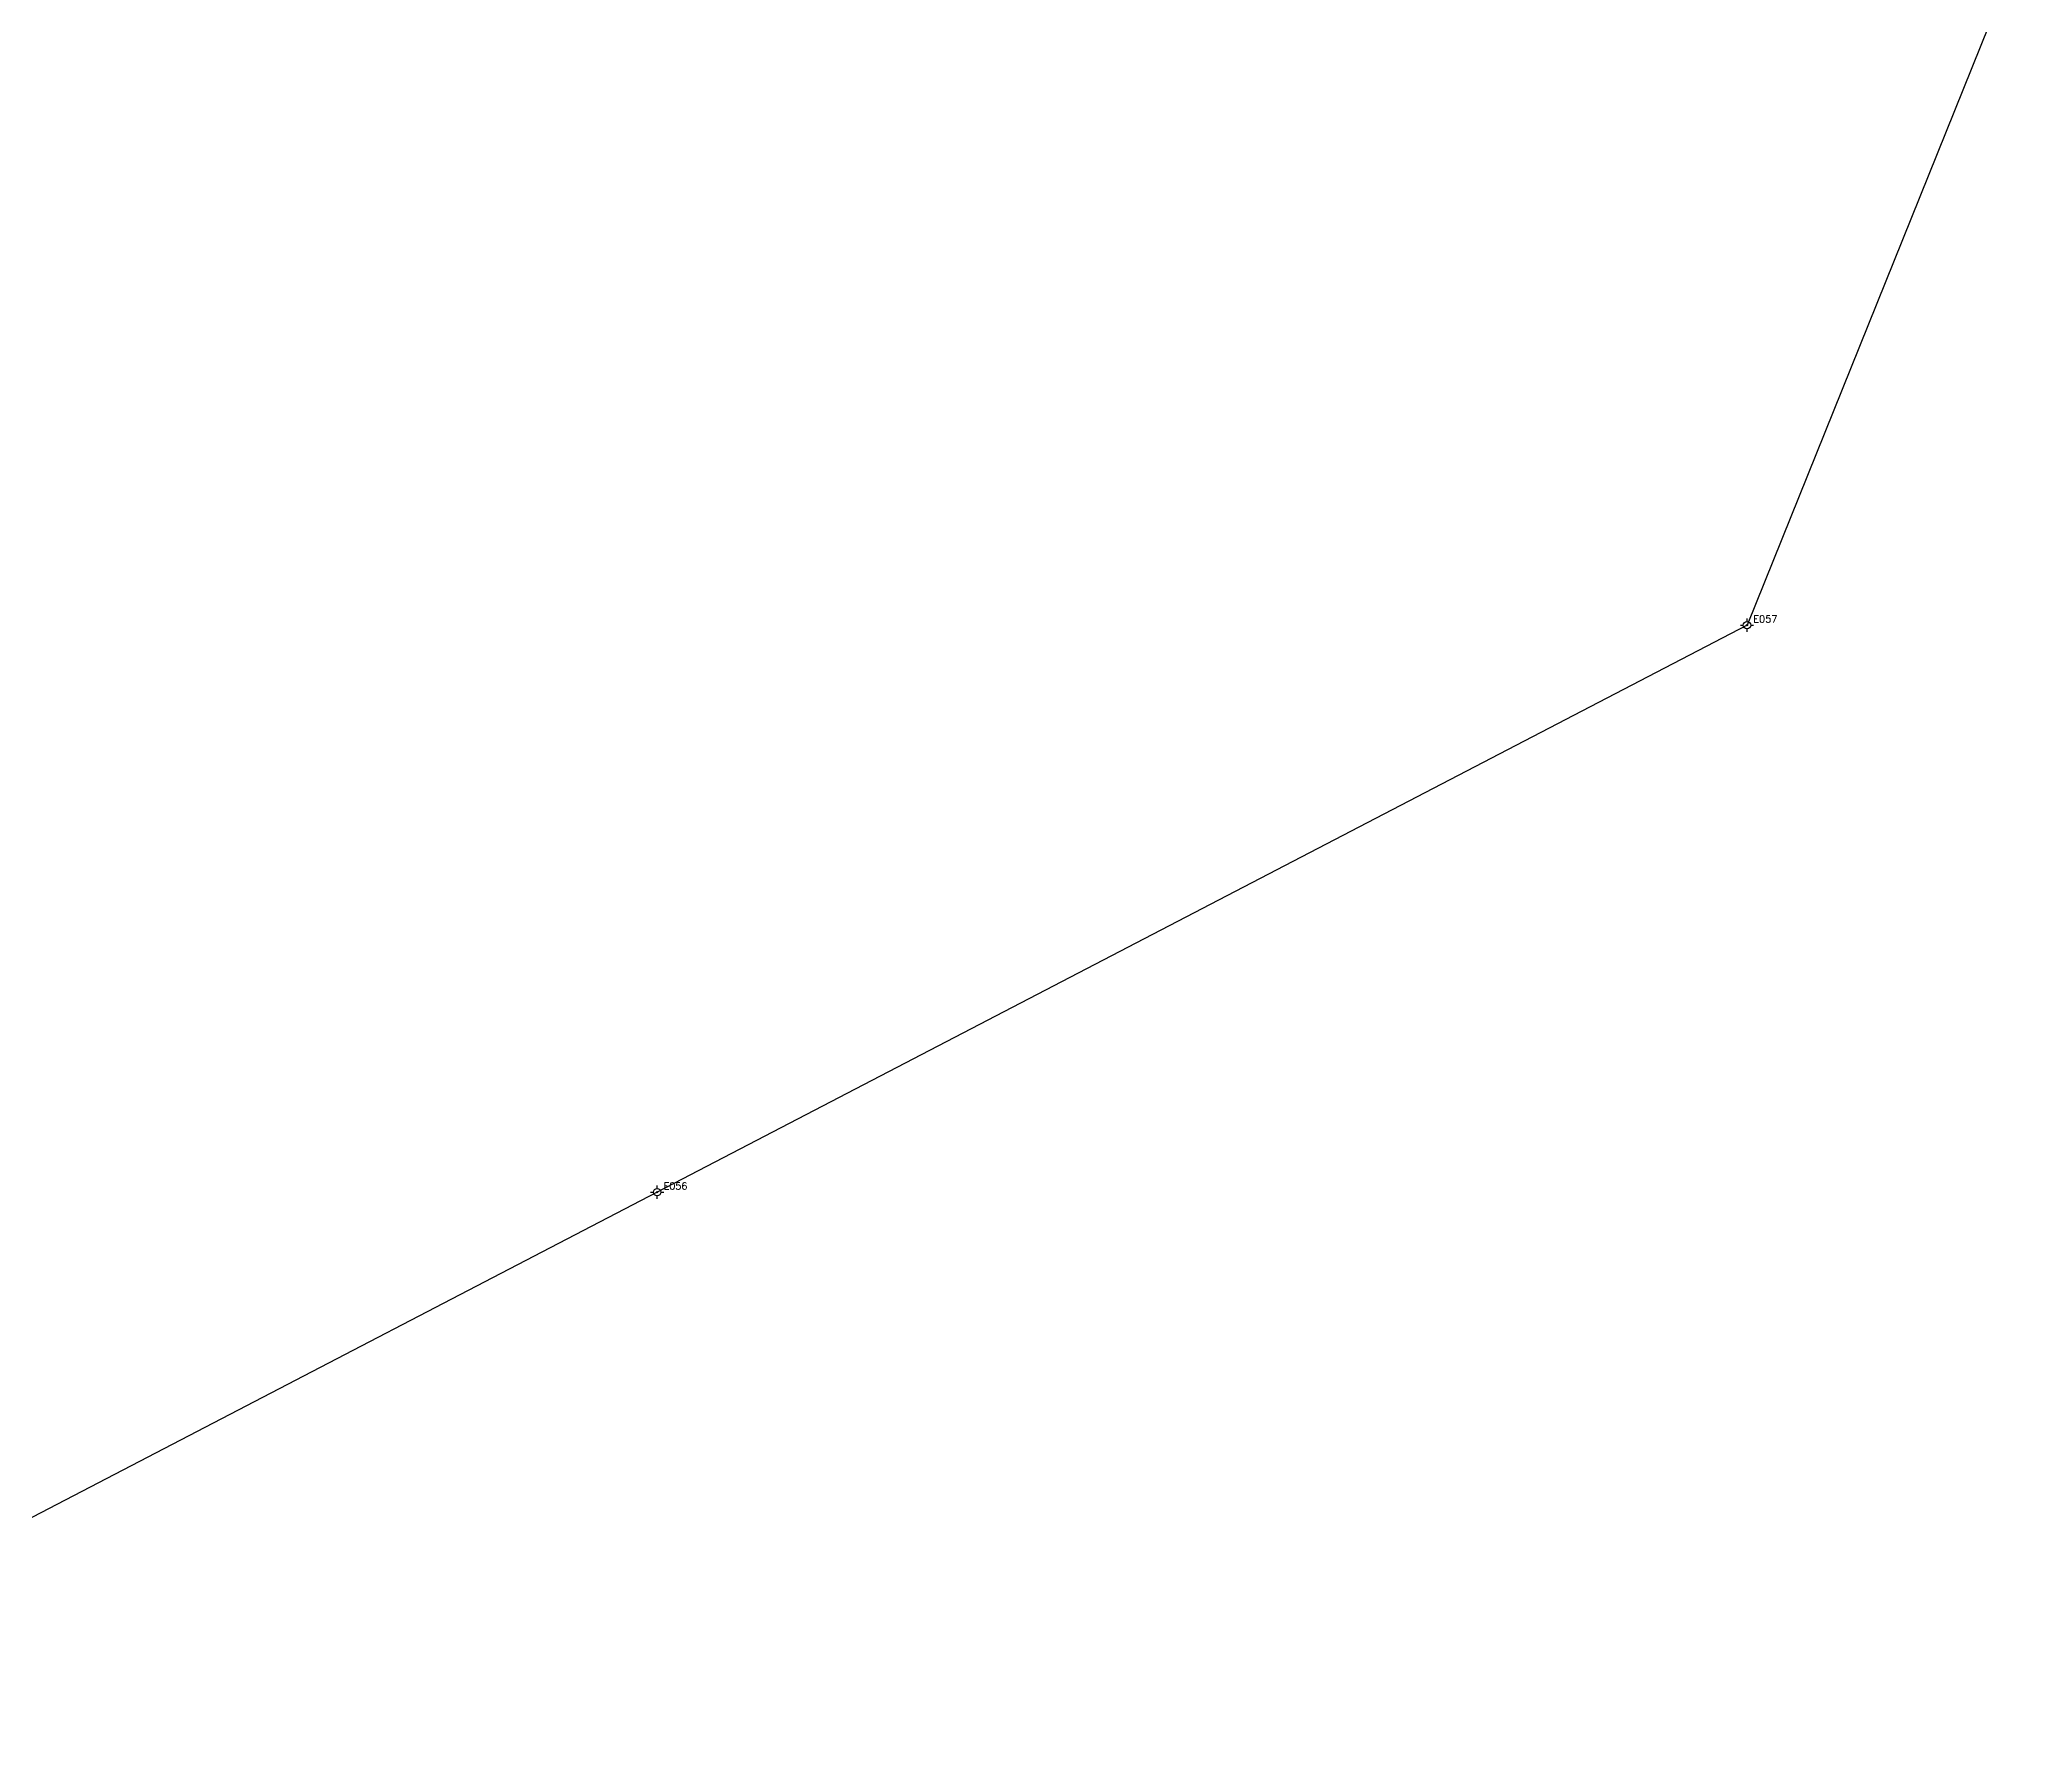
# Model space of a CAD drawing. Header units: millimetres. Extents: x 597474 to 598420, y 1993798 to 1995321.
# Drawn here: x 597946.9 to 598285.5, y 1993988.8 to 1994279.1 of the extents above; entities that cross this region are included whole.
import ezdxf
from ezdxf.enums import TextEntityAlignment as Align

# ---------------------------------------------------------------- set-up
doc = ezdxf.new("R2010")
doc.units = ezdxf.units.MM
doc.header["$LTSCALE"] = 0.5
doc.header["$PDMODE"] = 3
doc.header["$PDSIZE"] = 0.04
for name, color, linetype in [('91230_導線點', 7, 'Continuous'), ('CPtElev', 1, 'Continuous'), ('CPtName', 5, 'Continuous'), ('Point3D', 7, 'Continuous'), ('水準測線', 4, 'Continuous')]:
    doc.layers.add(name, color=color, linetype=linetype)
doc.styles.add('CPTELEV', font='romand.shx')
doc.styles.add('CPTNAME', font='romand.shx')
doc.styles.add('細明體', font='')
doc.styles.get('細明體').set_extended_font_data('MingLiU')

# ---------------------------------------------------------------- blocks, each defined once
blk = doc.blocks.new('302')
for points in [[(-2.25, 0), (-1.25, 0)], [(0, 1.25), (0, 2.25)], [(1.25, 0), (2.25, 0)], [(0, -2.25), (0, -1.25)]]:
    blk.add_lwpolyline(points)
for radius in [1.25, 0.2]:
    blk.add_circle((0, 0), radius)
at = {"style": '細明體'}
blk.add_attdef('PT_NO', text='', height=1.88, dxfattribs=at).set_placement((0, 3), align=Align.BOTTOM_CENTER)
blk.add_attdef('HEIGHT', text='', height=1.88, dxfattribs=at).set_placement((3, 0), align=Align.MIDDLE_LEFT)
blk.add_attdef('DESCRIPTION', text='', height=1.88, dxfattribs=at).set_placement((0, -3), align=Align.TOP_CENTER)
blk = doc.blocks.new('CPT')
at = {"layer": 'Point3D'}
blk.add_point((0, 0), dxfattribs=at)
at = {"layer": 'CPtElev', "style": 'CPTELEV'}
blk.add_attdef('CPTELEV', (2.17, -3), '', height=2.4, dxfattribs=at)
at = {"layer": 'CPtName', "style": 'CPTNAME'}
blk.add_attdef('CPTNAME', (2.17, 0.89), '', height=2.4, dxfattribs=at)

msp = doc.modelspace()

# ---------------------------------------------------------------- linework, layer by layer
at = {"layer": '水準測線'}
for points in [[(598285.5, 1994299.78), (598237.04, 1994179.59)], [(598237.04, 1994179.59), (598051.83, 1994083.25)], [(598051.83, 1994083.25), (597870.16, 1993988.76)]]:
    msp.add_lwpolyline(points, dxfattribs=at)

# ---------------------------------------------------------------- block references
at = {"layer": '91230_導線點', "xscale": 0.5, "yscale": 0.5, "zscale": 0.5}
for p in [(598237.04, 1994179.59, -999), (598051.83, 1994083.25, -999)]:
    msp.add_blockref('302', p, dxfattribs=at)
at = {"layer": '91230_導線點'}
ref = msp.add_blockref('CPT', (598237.04, 1994179.59, -999), dxfattribs=dict(at, xscale=0.5, yscale=0.5, zscale=0.5))
ref.add_attrib('CPTNAME', 'E057', (598238.12, 1994180.04, -999), dxfattribs={"layer": 'CPtName', "height": 1.2, "style": 'CPTNAME'})
ref = msp.add_blockref('CPT', (598051.83, 1994083.25, -999), dxfattribs=dict(at, xscale=0.5, yscale=0.5, zscale=0.5))
ref.add_attrib('CPTNAME', 'E056', (598052.92, 1994083.7, -999), dxfattribs={"layer": 'CPtName', "height": 1.2, "style": 'CPTNAME'})

doc.saveas('drawing.dxf')
